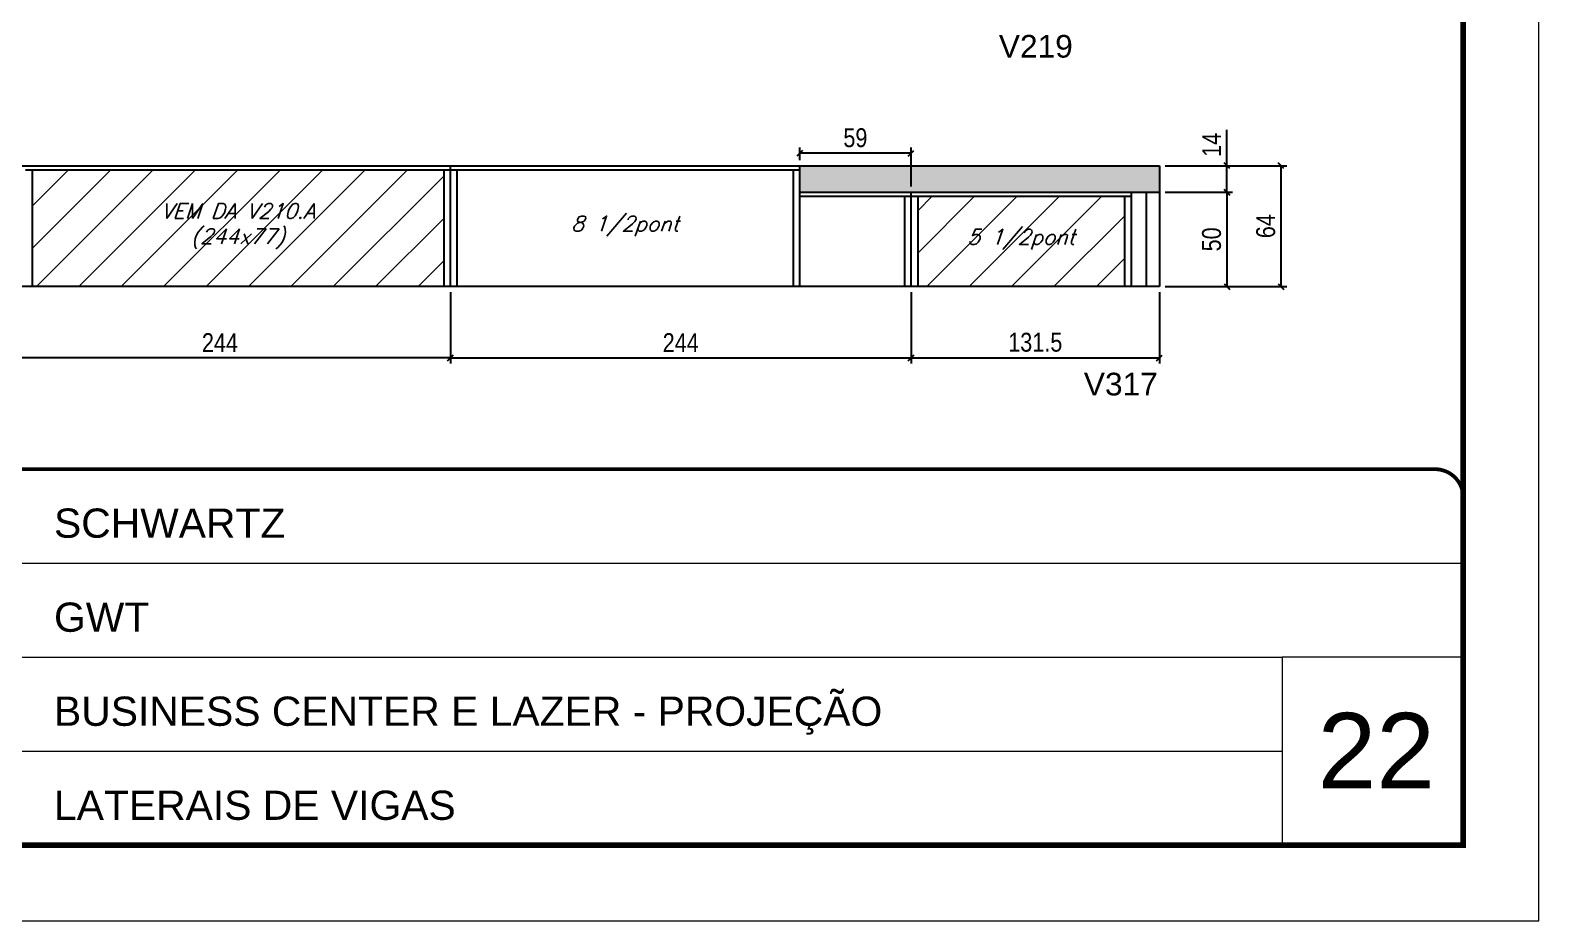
# Model space of a CAD drawing. Extents: x 13154 to 22413, y 1253 to 30260.
# Drawn here: x 15439 to 16238, y 23076 to 23548 of the extents above; entities that cross this region are included whole.
import ezdxf

# ---------------------------------------------------------------- set-up
doc = ezdxf.new("R2010")
doc.units = 0
doc.linetypes.add('CONTINUO', pattern=[0])
doc.linetypes.add('DASHED', pattern=[0.75, 0.5, -0.25])
for name, color, linetype in [('5', 5, 'Continuous'), ('COTA', 241, 'Continuous'), ('Painéis', 200, 'Continuous'), ('SARR_2.2x7', 40, 'Continuous'), ('SARR_3.5x7', 81, 'Continuous'), ('texto', 7, 'Continuous')]:
    doc.layers.add(name, color=color, linetype=linetype)
for name, color, linetype, lineweight in [('CARIMBO', 255, 'Continuous', 9), ('Folhas', 255, 'Continuous', 9), ('Hachura', 251, 'Continuous', 9), ('SARRAFO DE PRESSAO', 251, 'DASHED', 9)]:
    doc.layers.add(name, color=color, linetype=linetype, lineweight=lineweight)
doc.styles.add('ARIAL', font='arial.ttf')
doc.styles.add('COTA TECNICA', font='techl___.ttf', dxfattribs={"height": 10})
doc.styles.add('Romans', font='romans.shx')
doc.styles.get("Standard").update_dxf_attribs({"font": 'arial.ttf'})
doc.dimstyles.new('PAINEL', dxfattribs={"dimtxt": 10, "dimasz": 3, "dimexe": 3, "dimexo": 3, "dimgap": 3, "dimtad": 1, "dimdec": 1, "dimzin": 12, "dimdsep": 46, "dimtxsty": 'COTA TECNICA', "dimblk1": 'OBLIQUE', "dimblk2": 'OBLIQUE', "dimsah": 1, "dimcen": 0.9, "dimclrd": 4, "dimclre": 4, "dimclrt": 240, "dimadec": 1, "dimazin": 3, "dimtfac": 1, "dimtdec": 1, "dimtmove": 0, "dimatfit": 3, "dimfxl": 1, "dimtolj": 1, "dimtzin": 12, "dimarcsym": 0})

# ---------------------------------------------------------------- blocks, each defined once
blk = doc.blocks.new('9999999999')
at = {"color": 30, "linetype": 'CONTINUO'}
for p, q in [((98564.56, 34379.64), (99583.98, 34379.64)), ((98564.56, 34329.83), (99487.98, 34329.83)), ((99583.98, 34329.83), (99487.98, 34329.83)), ((99487.98, 34329.83), (99487.98, 34230.21)), ((98564.56, 34280.02), (99487.98, 34280.02))]:
    blk.add_line(p, q, dxfattribs=at)
at = {"color": 30, "linetype": 'CONTINUO', "const_width": 2}
blk.add_lwpolyline([(99583.98, 34230.21), (99583.98, 34414.45, 0.414214), (99568.98, 34429.45), (98228.98, 34429.45, 0.414214), (98213.98, 34414.45), (98213.98, 34245.21, 0.414214), (98228.98, 34230.21), (99583.98, 34230.21)], format="xyb", dxfattribs=at)
at = {"layer": 'Folhas'}
blk.add_lwpolyline([(98138.98, 34190.21), (99623.98, 34190.21), (99623.98, 35240.21), (98138.98, 35240.21)], close=True, dxfattribs=at)
at = {"layer": 'Folhas', "color": 30, "const_width": 3}
blk.add_lwpolyline([(98213.98, 34230.21), (99583.98, 34230.21), (99583.98, 35200.21), (98213.98, 35200.21)], close=True, dxfattribs=at)
at = {"color": 7, "linetype": 'Continuous', "ltscale": 5, "style": 'ARIAL'}
for s, height, p in [('SCHWARTZ', 15.483, (98837.68, 34393.13)), ('GWT', 15.483, (98837.68, 34343.32)), ('BUSINESS CENTER E LAZER - PROJEÇÃO', 15.4829, (98837.68, 34293.51)), ('LATERAIS DE VIGAS', 15.4829, (98837.68, 34243.7))]:
    blk.add_text(s, height=height, dxfattribs=at).set_placement(p)
blk = doc.blocks.new('_Oblique')
at = {"color": 0, "linetype": 'ByBlock', "lineweight": -2}
blk.add_line((-0.5, -0.5), (0.5, 0.5), dxfattribs=at)
blk = doc.blocks.new('*D998')
at = {"layer": 'COTA', "color": 4, "linetype": 'ByBlock', "lineweight": -2, "transparency": 16777216}
for p, q in [((15417.47, 23409.27), (15417.47, 23371.51)), ((15661.47, 23409.27), (15661.47, 23371.51)), ((15661.47, 23374.51), (15417.47, 23374.51))]:
    blk.add_line(p, q, dxfattribs=at)
at = {"layer": 'Defpoints', "color": 0, "linetype": 'ByBlock', "transparency": 16777216}
for p in [(15417.47, 23412.27), (15661.47, 23412.27), (15417.47, 23374.51)]:
    blk.add_point(p, dxfattribs=at)
at = {"layer": 'COTA', "color": 4, "linetype": 'ByBlock', "lineweight": -2, "transparency": 16777216, "xscale": 3, "yscale": 3, "zscale": 3, "rotation": 180}
blk.add_blockref('_Oblique', (15417.47, 23374.51), dxfattribs=at)
at = {"layer": 'COTA', "color": 4, "linetype": 'ByBlock', "lineweight": -2, "transparency": 16777216, "xscale": 3, "yscale": 3, "zscale": 3}
blk.add_blockref('_Oblique', (15661.47, 23374.51), dxfattribs=at)
at = {"layer": 'COTA', "color": 240, "linetype": 'ByBlock', "transparency": 16777216, "insert": (15539.47, 23382.58), "char_height": 10, "attachment_point": 5, "style": 'COTA TECNICA'}
blk.add_mtext('\\A1;244', dxfattribs=at)
blk = doc.blocks.new('*D1000')
at = {"layer": 'COTA', "color": 4, "linetype": 'ByBlock', "lineweight": -2, "transparency": 16777216}
for p, q in [((15661.47, 23409.27), (15661.47, 23371.51)), ((15905.47, 23409.27), (15905.47, 23371.51)), ((15661.47, 23374.51), (15905.47, 23374.51))]:
    blk.add_line(p, q, dxfattribs=at)
at = {"layer": 'Defpoints', "color": 0, "linetype": 'ByBlock', "transparency": 16777216}
for p in [(15661.47, 23412.27), (15905.47, 23412.27), (15905.47, 23374.51)]:
    blk.add_point(p, dxfattribs=at)
at = {"layer": 'COTA', "color": 4, "linetype": 'ByBlock', "lineweight": -2, "transparency": 16777216, "xscale": 3, "yscale": 3, "zscale": 3, "rotation": 180}
blk.add_blockref('_Oblique', (15661.47, 23374.51), dxfattribs=at)
at = {"layer": 'COTA', "color": 4, "linetype": 'ByBlock', "lineweight": -2, "transparency": 16777216, "xscale": 3, "yscale": 3, "zscale": 3}
blk.add_blockref('_Oblique', (15905.47, 23374.51), dxfattribs=at)
at = {"layer": 'COTA', "color": 240, "linetype": 'ByBlock', "transparency": 16777216, "insert": (15783.47, 23382.58), "char_height": 10, "attachment_point": 5, "style": 'COTA TECNICA'}
blk.add_mtext('\\A1;244', dxfattribs=at)
blk = doc.blocks.new('*D1001')
at = {"layer": 'COTA', "color": 4, "linetype": 'ByBlock', "lineweight": -2, "transparency": 16777216}
for p, q in [((15905.47, 23409.27), (15905.47, 23371.51)), ((16036.97, 23409.27), (16036.97, 23371.51)), ((15905.47, 23374.51), (16036.97, 23374.51))]:
    blk.add_line(p, q, dxfattribs=at)
at = {"layer": 'Defpoints', "color": 0, "linetype": 'ByBlock', "transparency": 16777216}
for p in [(15905.47, 23412.27), (16036.97, 23412.27), (16036.97, 23374.51)]:
    blk.add_point(p, dxfattribs=at)
at = {"layer": 'COTA', "color": 4, "linetype": 'ByBlock', "lineweight": -2, "transparency": 16777216, "xscale": 3, "yscale": 3, "zscale": 3, "rotation": 180}
blk.add_blockref('_Oblique', (15905.47, 23374.51), dxfattribs=at)
at = {"layer": 'COTA', "color": 4, "linetype": 'ByBlock', "lineweight": -2, "transparency": 16777216, "xscale": 3, "yscale": 3, "zscale": 3}
blk.add_blockref('_Oblique', (16036.97, 23374.51), dxfattribs=at)
at = {"layer": 'COTA', "color": 240, "linetype": 'ByBlock', "transparency": 16777216, "insert": (15971.22, 23382.73), "char_height": 10, "attachment_point": 5, "style": 'COTA TECNICA'}
blk.add_mtext('\\A1;131.5', dxfattribs=at)
blk = doc.blocks.new('*D1002')
at = {"layer": 'COTA', "color": 4, "linetype": 'ByBlock', "lineweight": -2, "transparency": 16777216}
for p, q in [((16039.97, 23462.27), (16075.72, 23462.27)), ((16072.72, 23462.27), (16072.72, 23412.27)), ((16039.97, 23412.27), (16075.72, 23412.27))]:
    blk.add_line(p, q, dxfattribs=at)
at = {"layer": 'Defpoints', "color": 0, "linetype": 'ByBlock', "transparency": 16777216}
for p in [(16036.97, 23462.27), (16036.97, 23412.27), (16072.72, 23412.27)]:
    blk.add_point(p, dxfattribs=at)
at = {"layer": 'COTA', "color": 4, "linetype": 'ByBlock', "lineweight": -2, "transparency": 16777216, "xscale": 3, "yscale": 3, "zscale": 3}
for p, rotation in [((16072.72, 23462.27), 90), ((16072.72, 23412.27), 270)]:
    blk.add_blockref('_Oblique', p, dxfattribs=dict(at, rotation=rotation))
at = {"layer": 'COTA', "color": 240, "linetype": 'ByBlock', "transparency": 16777216, "insert": (16064.61, 23437.27), "char_height": 10, "attachment_point": 5, "rotation": 90, "style": 'COTA TECNICA'}
blk.add_mtext('\\A1;50', dxfattribs=at)
blk = doc.blocks.new('*D1003')
at = {"layer": 'COTA', "color": 4, "linetype": 'ByBlock', "lineweight": -2, "transparency": 16777216}
for p, q in [((16072.72, 23476.27), (16072.72, 23495.38)), ((16039.97, 23476.27), (16075.72, 23476.27)), ((16072.72, 23462.27), (16072.72, 23476.27)), ((16039.97, 23462.27), (16075.72, 23462.27))]:
    blk.add_line(p, q, dxfattribs=at)
at = {"layer": 'Defpoints', "color": 0, "linetype": 'ByBlock', "transparency": 16777216}
for p in [(16036.97, 23476.27), (16072.72, 23476.27), (16036.97, 23462.27)]:
    blk.add_point(p, dxfattribs=at)
at = {"layer": 'COTA', "color": 4, "linetype": 'ByBlock', "lineweight": -2, "transparency": 16777216, "xscale": 3, "yscale": 3, "zscale": 3}
for p, rotation in [((16072.72, 23476.27), 90), ((16072.72, 23462.27), 270)]:
    blk.add_blockref('_Oblique', p, dxfattribs=dict(at, rotation=rotation))
at = {"layer": 'COTA', "color": 240, "linetype": 'ByBlock', "transparency": 16777216, "insert": (16064.65, 23487.33), "char_height": 10, "attachment_point": 5, "rotation": 90, "style": 'COTA TECNICA'}
blk.add_mtext('\\A1;14', dxfattribs=at)
blk = doc.blocks.new('*D976')
at = {"layer": 'COTA', "color": 4, "linetype": 'ByBlock', "lineweight": -2, "transparency": 16777216}
for p, q in [((16039.97, 23476.27), (16104.38, 23476.27)), ((16101.38, 23412.27), (16101.38, 23476.27)), ((16039.97, 23412.27), (16104.38, 23412.27))]:
    blk.add_line(p, q, dxfattribs=at)
at = {"layer": 'Defpoints', "color": 0, "linetype": 'ByBlock', "transparency": 16777216}
for p in [(16036.97, 23476.27), (16101.38, 23476.27), (16036.97, 23412.27)]:
    blk.add_point(p, dxfattribs=at)
at = {"layer": 'COTA', "color": 4, "linetype": 'ByBlock', "lineweight": -2, "transparency": 16777216, "xscale": 3, "yscale": 3, "zscale": 3}
for p, rotation in [((16101.38, 23476.27), 90), ((16101.38, 23412.27), 270)]:
    blk.add_blockref('_Oblique', p, dxfattribs=dict(at, rotation=rotation))
at = {"layer": 'COTA', "color": 240, "linetype": 'ByBlock', "transparency": 16777216, "insert": (16093.28, 23444.27), "char_height": 10, "attachment_point": 5, "rotation": 90, "style": 'COTA TECNICA'}
blk.add_mtext('\\A1;64', dxfattribs=at)
blk = doc.blocks.new('*D977')
at = {"layer": 'COTA', "color": 4, "linetype": 'ByBlock', "lineweight": -2, "transparency": 16777216}
for p, q in [((15846.47, 23479.27), (15846.47, 23485.91)), ((15905.47, 23482.91), (15846.47, 23482.91)), ((15905.47, 23465.27), (15905.47, 23485.91))]:
    blk.add_line(p, q, dxfattribs=at)
at = {"layer": 'Defpoints', "color": 0, "linetype": 'ByBlock', "transparency": 16777216}
for p in [(15846.47, 23482.91), (15846.47, 23476.27), (15905.47, 23462.27)]:
    blk.add_point(p, dxfattribs=at)
at = {"layer": 'COTA', "color": 4, "linetype": 'ByBlock', "lineweight": -2, "transparency": 16777216, "xscale": 3, "yscale": 3, "zscale": 3, "rotation": 180}
blk.add_blockref('_Oblique', (15846.47, 23482.91), dxfattribs=at)
at = {"layer": 'COTA', "color": 4, "linetype": 'ByBlock', "lineweight": -2, "transparency": 16777216, "xscale": 3, "yscale": 3, "zscale": 3}
blk.add_blockref('_Oblique', (15905.47, 23482.91), dxfattribs=at)
at = {"layer": 'COTA', "color": 240, "linetype": 'ByBlock', "transparency": 16777216, "insert": (15875.97, 23491.05), "char_height": 10, "attachment_point": 5, "style": 'COTA TECNICA'}
blk.add_mtext('\\A1;59', dxfattribs=at)

msp = doc.modelspace()

# ---------------------------------------------------------------- hatches: boundary and pattern name
at = {"layer": 'COTA', "linetype": 'ByBlock'}
h = msp.add_hatch(dxfattribs=at)
h.set_pattern_fill('AR-CONC', color=256, scale=0.03)
h.set_pattern_definition([(50, (-115900.2867, -5371.0305), (5.46554007, -0.47817257), [0.5715, -6.2865]), (355, (-115900.2867, -5371.0305), (-1.05730264, 5.73170536), [0.4572, -5.02921753]), (100.4514447, (-115899.831, -5371.0704), (4.40823741, 5.25353256), [0.48570026, -5.34270734]), (46.1842, (-115900.287, -5369.5065), (8.13237123, -1.26126984), [0.85725, -9.42975]), (96.6355576, (-115899.609, -5369.612), (7.122124, 7.42278374), [0.7285507, -8.01406824]), (351.184151, (-115900.287, -5369.5065), (7.122124, 7.42278374), [0.685799, -7.54379196]), (21, (-115899.5247, -5369.8875), (4.54843174, -3.06795595), [0.5715, -6.2865]), (326, (-115899.5247, -5369.8875), (1.85406085, 5.52563898), [0.4572, -5.0292]), (71.451445, (-115899.1457, -5370.143), (6.40249258, 2.45768307), [0.48570026, -5.34269813]), (37.5, (-115900.2867, -5371.0305), (0.092658098, 2.536651166), [0, -4.96824, 0, -5.1054, 0, -5.04825]), (7.5, (-115900.2867, -5371.0305), (2.004589875, 3.005417245), [0, -2.91084, 0, -4.85394, 0, -1.92405]), (327.5, (-115901.986, -5371.0305), (4.067717855, -0.17186232), [0, -1.905, 0, -5.9436, 0, -7.8867]), (317.5, (-115902.748, -5371.0305), (4.44387544, 0.76279473), [0, -2.4765, 0, -3.94716, 0, -5.6007])])
h.paths.add_polyline_path([(15846.47, 23476.27), (15846.47, 23462.27), (16036.97, 23462.27), (16036.97, 23476.27)])
at = {"layer": 'Hachura', "linetype": 'ByBlock'}
h = msp.add_hatch(dxfattribs=at)
h.set_pattern_fill('ANSI31', color=256, scale=5)
h.paths.add_polyline_path([(15444.97, 23790.37), (15444.97, 23838.17), (15259.97, 23838.17), (15259.97, 23790.37)])
h.paths.add_polyline_path([(15298.97, 23662.29), (15298.97, 23614.6), (15536.1, 23614.56), (15535.48, 23662.19)])
h.paths.add_polyline_path([(15298.97, 23662.29), (15259.97, 23662.31), (15259.97, 23614.6), (15298.97, 23614.6)])
h.paths.add_polyline_path([(16018.47, 23412.27), (16018.47, 23460.07), (15908.97, 23460.07), (15908.97, 23412.27)])
h = msp.add_hatch(dxfattribs=at)
h.set_pattern_fill('ANSI31', color=256, scale=5)
h.paths.add_polyline_path([(15657.97, 23412.27), (15657.97, 23474.07), (15439.97, 23474.07), (15439.97, 23412.27)])

# ---------------------------------------------------------------- linework, layer by layer
at = {"layer": 'COTA', "linetype": 'ByBlock'}
for p, q in [((15846.47, 23476.27), (16036.97, 23476.27)), ((16036.97, 23476.27), (16036.97, 23462.27)), ((15846.47, 23412.27), (15846.47, 23462.27))]:
    msp.add_line(p, q, dxfattribs=at)
at = {"layer": 'Painéis', "linetype": 'Continuous'}
for p, q in [((15417.47, 23476.27), (15846.47, 23476.27)), ((15661.47, 23412.27), (15661.47, 23476.27)), ((15846.47, 23462.27), (15846.47, 23476.27)), ((15846.47, 23462.27), (16036.97, 23462.27)), ((15905.47, 23412.27), (15905.47, 23462.27)), ((16036.97, 23462.27), (16036.97, 23412.27)), ((16036.97, 23412.27), (15417.47, 23412.27))]:
    msp.add_line(p, q, dxfattribs=at)
at = {"layer": 'SARR_2.2x7', "linetype": 'Continuous'}
for p, q in [((15436.47, 23474.07), (15661.47, 23474.07)), ((15661.47, 23474.07), (15846.47, 23474.07)), ((15846.47, 23460.07), (15905.47, 23460.07)), ((15905.47, 23460.07), (16021.97, 23460.07)), ((16029.97, 23462.27), (16029.97, 23412.27))]:
    msp.add_line(p, q, dxfattribs=at)
at = {"layer": 'SARR_3.5x7'}
for p, q in [((15439.97, 23474.07), (15439.97, 23412.27)), ((15657.97, 23474.07), (15657.97, 23412.27)), ((15664.97, 23474.07), (15664.97, 23412.27)), ((15842.97, 23474.07), (15842.97, 23412.27)), ((15901.97, 23460.07), (15901.97, 23412.27)), ((15908.97, 23460.07), (15908.97, 23412.27)), ((16018.47, 23460.07), (16018.47, 23412.27)), ((16021.97, 23462.27), (16021.97, 23412.27))]:
    msp.add_line(p, q, dxfattribs=at)

# ---------------------------------------------------------------- block references
at = {"layer": 'SARRAFO DE PRESSAO', "color": 6, "linetype": 'ByBlock'}
msp.add_blockref('9999999999', (-83386.1, -11113.91), dxfattribs=at)

# ---------------------------------------------------------------- texts
at = {"layer": '5', "linetype": 'Continuous'}
for s, p in [('V219', (15951.94, 23533.55)), ('V317', (15996.95, 23354.61))]:
    msp.add_text(s, height=12, rotation=359.99996, dxfattribs=at).set_placement(p)
at = {"layer": 'CARIMBO', "style": 'ARIAL'}
msp.add_text('22', height=40, dxfattribs=at).set_placement((16120.74, 23146.44))
at = {"layer": 'texto', "color": 2, "char_height": 8, "attachment_point": 5, "style": 'Romans'}
for s, insert in [('{\\Q19;\\C256;VEM DA V210.A\\P(244x77)}', (15548.97, 23444.27)), ('{\\Q19;\\C256;8 1/2pont}', (15753.97, 23444.27)), ('{\\Q19;\\C256;5 1/2pont}', (15963.72, 23437.27))]:
    msp.add_mtext(s, dxfattribs=dict(at, insert=insert))

# ---------------------------------------------------------------- dimensions: what is measured, and where the dimension line sits
at = {"layer": 'COTA', "linetype": 'ByBlock'}
for base, p1, p2, picture, middle in [((15846.47, 23482.91), (15905.47, 23462.27), (15846.47, 23476.27), '*D977', (15875.97, 23491.05)), ((15905.47, 23374.51), (15661.47, 23412.27), (15905.47, 23412.27), '*D1000', (15783.47, 23382.58))]:
    dim = msp.add_linear_dim(base=base, p1=p1, p2=p2, dimstyle='PAINEL', dxfattribs=at)
    dim.commit()
    dim.dimension.update_dxf_attribs({"geometry": picture, "text_midpoint": middle})
for base, p1, p2, angle, picture, middle in [((16072.72, 23476.27), (16036.97, 23462.27), (16036.97, 23476.27), 90, '*D1003', (16064.65, 23487.33)), ((16101.38, 23476.27), (16036.97, 23412.27), (16036.97, 23476.27), 90, '*D976', (16093.28, 23444.27)), ((16072.72, 23412.27), (16036.97, 23462.27), (16036.97, 23412.27), 90, '*D1002', (16064.61, 23437.27)), ((15417.47, 23374.51), (15661.47, 23412.27), (15417.47, 23412.27), 180, '*D998', (15539.47, 23382.58))]:
    dim = msp.add_linear_dim(base=base, p1=p1, p2=p2, angle=angle, dimstyle='PAINEL', dxfattribs=at)
    dim.commit()
    dim.dimension.update_dxf_attribs({"geometry": picture, "text_midpoint": middle})
dim = msp.add_linear_dim(base=(16036.97, 23374.51), p1=(15905.47, 23412.27), p2=(16036.97, 23412.27), dimstyle='PAINEL', override={"dimtmove": 1}, dxfattribs=at)
dim.commit()
dim.dimension.update_dxf_attribs({"geometry": '*D1001', "text_midpoint": (15971.22, 23382.73)})

doc.saveas('drawing.dxf')
